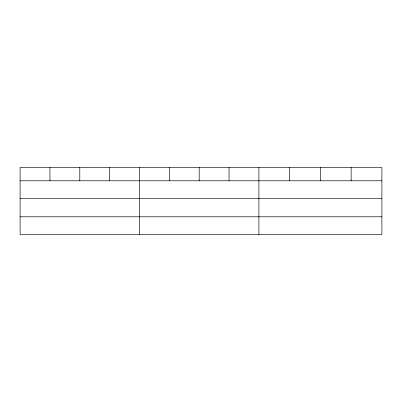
<?xml version="1.0" encoding="UTF-8"?>
<svg xmlns="http://www.w3.org/2000/svg" width="402" height="402" viewBox="0 0 402 402"><rect width="100%" height="100%" fill="white"/><g stroke="black" fill="none" stroke-linecap="round" stroke-linejoin="round"><path stroke-width="0.6" d="M381.9 198.518L381.9 167.468L20.1 167.468L20.1 234.532L381.9 234.532L381.9 198.518L20.1 198.518M20.1 180.784L381.9 180.784M20.1 216.794L381.9 216.794M351.147 167.468L351.147 180.784M320.394 167.468L320.394 180.784M289.641 167.468L289.641 180.784M258.888 167.468L258.888 234.532M229.039 167.468L229.039 180.784M199.191 167.468L199.191 180.784M169.342 167.468L169.342 180.784M139.494 167.468L139.494 234.532M109.645 167.468L109.645 180.784M79.797 167.468L79.797 180.784M49.948 167.468L49.948 180.784"/></g></svg>
